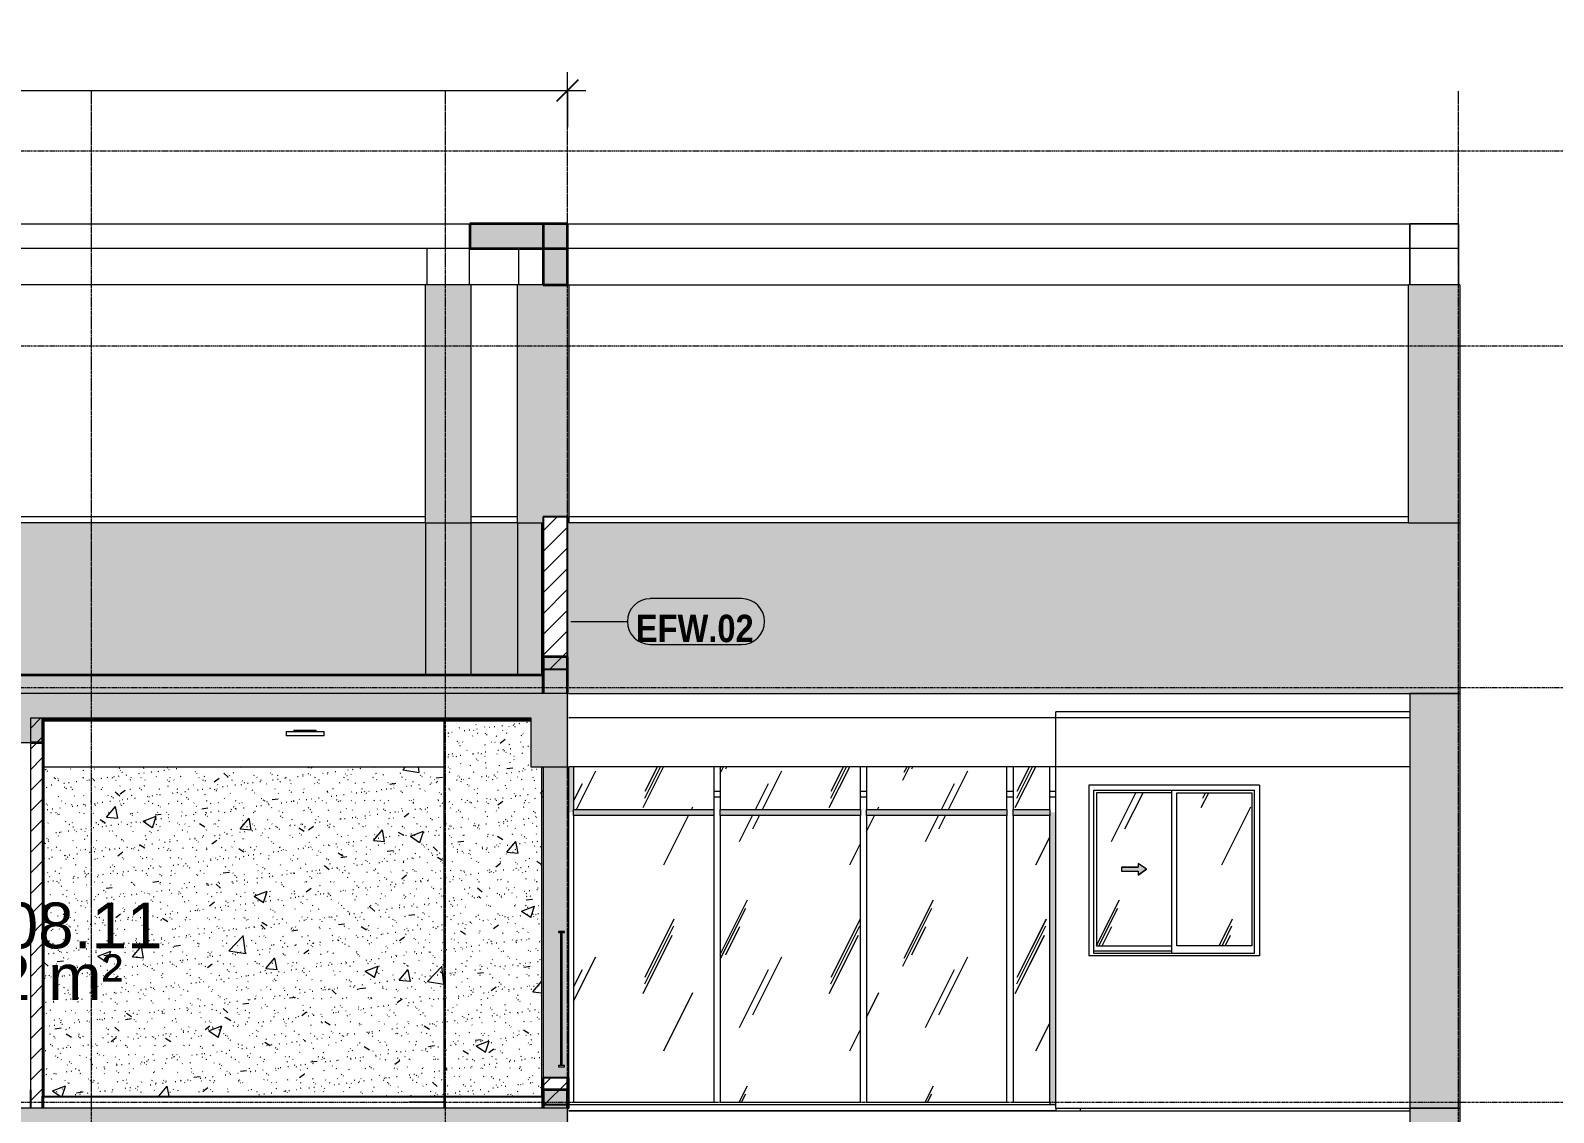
# Model space of a CAD drawing. Header units: millimetres. Extents: x 3451 to 201731, y -8641 to 35300.
# Drawn here: x 171691 to 184169, y 25915 to 34787 of the extents above; entities that cross this region are included whole.
import ezdxf

# ---------------------------------------------------------------- set-up
doc = ezdxf.new("R2010")
doc.units = ezdxf.units.MM
for name, pattern in [('1 NÉT CALL OUT', [6, 3, -3]), ('Centre', [31.75, 6.35, -4.7625, 15.875, -4.7625]), ('Dash 1_8_', [6.35, 3.175, -3.175]), ('Grid Line', [22.225, 12.7, -3.175, 3.175, -3.175])]:
    doc.linetypes.add(name, pattern=pattern)
for name, color, linetype, lineweight in [('0-2', 50, 'Continuous', 5), ('A-ANNO-DIMS', 211, 'Continuous', 9), ('A-ANNO-DIMS-150', 211, 'Continuous', 9), ('A-AREA', 32, 'Dash 1_8_', 9), ('A-AREA-IDEN', 2, 'Continuous', 9), ('A-CLNG', 13, 'Continuous', 9), ('A-CLNG-2', 250, 'Continuous', 25), ('A-CLNG-PATT-3', 7, 'Continuous', 9), ('A-DETL-GENF', 92, 'Continuous', 9), ('A-DETL-GENF-1', 7, 'Continuous', 9), ('A-DETL-GENF-2', 92, '1 NÉT CALL OUT', 9), ('A-DETL-THIN', 151, 'Continuous', 9), ('A-FLOR', 192, 'Continuous', 9), ('A-FLOR-1', 10, 'Continuous', 35), ('A-FLOR-2', 7, 'Continuous', 9), ('A-FLOR-3', 192, 'Continuous', 35), ('A-FLOR-HRAL', 11, 'Continuous', 9), ('A-FLOR-HRAL-1', 253, 'Continuous', 9), ('A-FLOR-HRAL-2', 53, 'Continuous', 18), ('A-FLOR-LEVL-2', 51, 'Centre', 9), ('A-FLOR-PATT-1', 7, 'Continuous', 9), ('A-FLOR-PATT-3', 8, 'Continuous', 9), ('A-GLAZ', 151, 'Continuous', 9), ('A-GLAZ-3', 7, '1 NÉT CALL OUT', 9), ('A-GLAZ-CURT', 52, 'Continuous', 9), ('A-GLAZ-CWMG', 51, 'Continuous', 9), ('A-WALL', 113, 'Continuous', 9), ('A-WALL-1', 113, 'Continuous', 25), ('A-WALL-2', 250, 'Continuous', 25), ('A-WALL-3', 7, 'Continuous', 9), ('A-WALL-IDEN', 211, 'Continuous', 9), ('A-WALL-PATT-1', 7, 'Continuous', 9), ('A-WALL-PATT-2', 9, 'Continuous', 9), ('A-WALL-PATT-3', 111, 'Continuous', 5), ('A-WALL-PATT-4', 111, 'Continuous', 9), ('E-LITE-EQPM', 33, 'Continuous', 9), ('E-LITE-EQPM-1', 7, 'Continuous', 9), ('I-WALL', 2, 'Continuous', 9), ('I-WALL-1', 7, 'Continuous', 9), ('I-WALL-2', 2, 'Continuous', 25), ('I-WALL-3', 250, 'Continuous', 25), ('S-BEAM-1', 12, 'Continuous', 5), ('S-BEAM-2', 10, 'Continuous', 35), ('S-BEAM-3', 7, 'Continuous', 9), ('S-COLS-1', 7, 'Continuous', 9), ('S-GRID-1', 1, 'Grid Line', 9)]:
    doc.layers.add(name, color=color, linetype=linetype, lineweight=lineweight)
doc.styles.add('Arial_1', font='arial.ttf', dxfattribs={"height": 375})
doc.styles.add('Arial_B', font='arialbd.ttf', dxfattribs={"width": 0.85, "height": 225})
doc.styles.add('UTM Avo', font='', dxfattribs={"width": 0.9, "height": 375})
doc.styles.get('UTM Avo').set_extended_font_data('UTM Avo')
doc.dimstyles.new('1_Dim_chi_tiet_2_5', dxfattribs={"dimscale": 304.8, "dimtxt": 374.737856, "dimasz": 0.590551, "dimexe": 0.492126, "dimexo": 0.0625, "dimgap": 0.049213, "dimtad": 1, "dimdec": 0, "dimrnd": 5, "dimzin": 0, "dimdsep": 46, "dimtxsty": 'UTM Avo', "dimblk1": 'OBLIQUE', "dimblk2": 'OBLIQUE', "dimsah": 1, "dimcen": 0.09, "dimdle": 0.492126, "dimazin": 0, "dimtfac": 1, "dimtdec": 4, "dimtix": 1, "dimtmove": 0, "dimatfit": 3, "dimfxl": 0.984252, "dimfxlon": 1, "dimtvp": 1, "dimtolj": 1, "dimtzin": 0, "dimarcsym": 2})
pattern_1 = [(50, (-51987.05, 14125), (1093.104, -95.634), [114.3, -1257.3]), (355, (-51987, 14125), (-211.457, 1146.34), [91.44, -1005.84]), (100.451, (-51896, 14117), (881.656, 1050.7), [97.14, -1068.54]), (46.184, (-51987, 14429.8), (1626.475, -252.257), [171.45, -1885.95]), (96.636, (-51851.5, 14408.8), (1424.416, 1484.565), [145.71, -1602.81]), (351.184, (-51987, 14429.8), (1424.43, 1484.55), [137.16, -1508.76]), (21, (-51834.65, 14353.6), (909.686, -613.59), [114.3, -1257.3]), (326, (-51834.7, 14353.6), (370.812, 1105.13), [91.44, -1005.84]), (71.451, (-51758.8, 14302.5), (1280.503, 491.528), [97.14, -1068.54]), (37.5, (-51987.05, 14125), (18.5313, 507.3303), [50.292, -943.356, 50.292, -970.788, -1009.65]), (37.5, (-51987.05, 14125), (18.5313, 507.3303), [-2014.728, 50.292, -959.358]), (7.5, (-51987.05, 14125), (400.918, 601.084), [50.292, -531.876, 50.292, -920.496, -384.81]), (7.5, (-51987.05, 14125), (400.918, 601.084), [-1552.956, 50.292, -334.518]), (327.5, (-52326.9, 14125), (813.545, -34.3737), [50.292, -330.708, 50.292, -1138.428, -1577.34]), (327.5, (-52326.9, 14125), (813.545, -34.3737), [-1569.72, 50.292, -1527.048]), (317.5, (-52479.3, 14125), (888.775, 152.56), [50.292, -445.008, 50.292, -739.14, -1120.14]), (317.5, (-52479.3, 14125), (888.775, 152.56), [-1284.732, 50.292, -1069.848])]
pattern_2 = [(37.5, (-51987.05, 14125), (-4.79953, 146.8239), [5.029, -110.795, 5.029, -124.511, -123.825]), (37.5, (-51987.05, 14125), (-4.79953, 146.8239), [-245.364, 5.029, -118.796]), (7.5, (-51987.05, 14125), (134.8574, 215.0472), [5.029, -57.455, 5.029, -99.365, -40.005]), (7.5, (-51987.05, 14125), (134.8574, 215.0472), [-166.878, 5.029, -34.976]), (327.5, (-52080.78, 14125), (237.29776, 0.4316), [5.029, -33.071, 5.029, -132.131, -179.07]), (327.5, (-52080.78, 14125), (237.29776, 0.4316), [-175.26, 5.029, -174.041]), (317.5, (-52080.78, 14125), (229.067, 66.8792), [5.029, -14.021, 5.029, -84.887, -102.87]), (317.5, (-52080.78, 14125), (229.067, 66.8792), [-108.966, 5.029, -97.841])]
pattern_3 = [(45, (-51987.05, 14125), (-79.5495, 79.5495), [])]
pattern_4 = [(45, (-51987.05, 14125), (-84.8528, 84.8528), [])]
pattern_5 = [(63.435, (-50196.8, 14229.33), (-0.001, 1524.001), [532.46, -2875.304]), (63.435, (-51720.8, 14229.33), (-0.001, 1524.001), [532.463, -2875.304]), (63.435, (-49467.24, 14523.8), (-0.001, 1524.001), [532.46, -2875.304]), (63.435, (-50991.24, 14523.8), (-0.001, 1524.001), [532.46, -2875.304]), (63.435, (-49577.66, 14419.83), (-0.001, 1524.001), [532.46, -2875.304]), (63.435, (-51101.66, 14419.83), (-0.001, 1524.001), [532.46, -2875.304]), (63.435, (-49690.2, 15015.1), (-0.001, 1524.001), [258.8, -3148.965]), (63.435, (-51214.2, 15015.1), (-0.001, 1524.001), [258.8, -3148.965]), (63.435, (-49763.8, 14922.95), (-0.001, 1524.001), [532.46, -2875.304]), (63.435, (-51287.8, 14922.95), (-0.001, 1524.001), [532.46, -2875.304]), (63.435, (-49750.84, 14989.1), (-0.001, 1524.001), [532.46, -2875.304]), (63.435, (-51274.84, 14989.1), (-0.001, 1524.001), [532.46, -2875.304]), (63.435, (-50365.7, 14698.94), (-0.001, 1524.001), [532.46, -2875.304]), (63.435, (-51889.7, 14698.94), (-0.001, 1524.001), [532.463, -2875.304]), (63.435, (-50352.7, 14776.9), (-0.001, 1524.001), [532.46, -2875.304]), (63.435, (-51876.7, 14776.9), (-0.001, 1524.001), [532.463, -2875.304]), (63.435, (-50349.2, 14833.1), (-0.001, 1524.001), [532.46, -2875.304]), (63.435, (-51873.2, 14833.1), (-0.001, 1524.001), [532.463, -2875.304])]

# ---------------------------------------------------------------- blocks, each defined once
blk = doc.blocks.new('NCV_TKTC_KET CAU_rvt-2-TKCS_MẶT CẮT D')
at = {"layer": 'A-FLOR-PATT-1'}
blk.add_hatch(color=256, dxfattribs=at).paths.add_polyline_path([(-24537, 33000), (-24537, 33200), (-25337, 33200), (-25337, 33000)])
at = {"layer": 'S-BEAM-1'}
for points in [[(-24537, 32700), (-24537, 33200), (-24737, 33200), (-24737, 32700)], [(-24737, 29350), (-24537, 29350), (-24537, 29650), (-24737, 29650)], [(-28835, 28950), (-28835, 29150), (-28935, 29150), (-28935, 28950)], [(-24537, 25950), (-24537, 26100), (-24737, 26100), (-24737, 25950)]]:
    blk.add_hatch(color=256, dxfattribs=at).paths.add_polyline_path(points)
at = {"layer": 'A-FLOR-1'}
for p, q in [((-24537, 33200), (-25337, 33200)), ((-25337, 33200), (-25337, 33000)), ((-24537, 33000), (-24537, 33200)), ((-25337, 33000), (-24537, 33000))]:
    blk.add_line(p, q, dxfattribs=at)
at = {"layer": 'A-FLOR-2'}
for p, q in [((-33077, 33200), (-25337, 33200)), ((-24537, 33200), (-17237, 33200)), ((-17237, 33200), (-17237, 33000)), ((-25337, 33000), (-33077, 33000)), ((-17237, 33000), (-24537, 33000)), ((-17637, 29150), (-24527, 29150)), ((-24527, 25930), (-17637, 25930)), ((-20337, 25950), (-20337, 25930))]:
    blk.add_line(p, q, dxfattribs=at)
at = {"layer": 'S-BEAM-2'}
for p, q in [((-24537, 33200), (-24737, 33200)), ((-24737, 33200), (-24737, 32700)), ((-24537, 32700), (-24537, 33200)), ((-24737, 32700), (-24537, 32700)), ((-24537, 29650), (-24737, 29650)), ((-24737, 29650), (-24737, 29350)), ((-24537, 29350), (-24537, 29650)), ((-28835, 28950), (-28835, 29150)), ((-28935, 28950), (-28835, 28950)), ((-24537, 26100), (-24737, 26100)), ((-24737, 26100), (-24737, 25950)), ((-24537, 25950), (-24537, 26100))]:
    blk.add_line(p, q, dxfattribs=at)
at = {"layer": 'S-BEAM-3'}
for p, q in [((-24537, 33200), (-17637, 33200)), ((-24537, 33200), (-24537, 32700)), ((-17637, 32700), (-17637, 33200)), ((-25700, 32700), (-33477, 32700)), ((-24947, 32700), (-25330, 32700)), ((-24527, 32700), (-17647, 32700)), ((-28827, 28750), (-25547, 28750)), ((-17637, 28750), (-24527, 28750)), ((-24527, 25930), (-17637, 25930))]:
    blk.add_line(p, q, dxfattribs=at)
at = {"layer": 'S-COLS-1'}
for p, q in [((-24537, 33200), (-24537, 32700)), ((-17637, 33200), (-17637, 32700)), ((-17237, 33200), (-17637, 33200)), ((-17237, 33200), (-17237, 32700)), ((-25690, 33000), (-25690, 32700)), ((-25340, 32700), (-25340, 33000)), ((-24937, 32700), (-24937, 33000))]:
    blk.add_line(p, q, dxfattribs=at)
blk = doc.blocks.new('Railing - Railing-950491-TKCS_MẶT CẮT D')
at = {"layer": 'A-FLOR-HRAL-1'}
for p, q in [((-28827, 22645), (-25547, 22645)), ((-25547, 22550), (-25547, 22645)), ((-25547, 22645), (-24747, 22645))]:
    blk.add_line(p, q, dxfattribs=at)
at = {"layer": 'A-FLOR-HRAL-2'}
for p, q in [((-28827, 22645), (-28837, 22645)), ((-28837, 22645), (-28837, 22550)), ((-28827, 22550), (-28827, 22645)), ((-24737, 22645), (-24747, 22645)), ((-24747, 22645), (-24747, 22550)), ((-24737, 22550), (-24737, 22645))]:
    blk.add_line(p, q, dxfattribs=at)
blk = doc.blocks.new('Railing - 10mm-901206-TKCS_MẶT CẮT D')
at = {"layer": 'A-FLOR-HRAL-1'}
for p, q in [((-24592, 5900), (-24592, 6990)), ((-24582, 5900), (-24582, 6990))]:
    blk.add_line(p, q, dxfattribs=at)
blk = doc.blocks.new('Railing - Railing-1000799-TKCS_MẶT CẮT D')
at = {"layer": 'A-FLOR-HRAL-2'}
for p, q in [((-24562, 24000), (-24612, 24000)), ((-24612, 24000), (-24612, 23990)), ((-24612, 23990), (-24562, 23990)), ((-24562, 23990), (-24562, 24000)), ((-24562, 22900), (-24612, 22900)), ((-24612, 22900), (-24612, 22890)), ((-24612, 22890), (-24562, 22890)), ((-24562, 22890), (-24562, 22900))]:
    blk.add_line(p, q, dxfattribs=at)
blk.add_blockref('Railing - 10mm-901206-TKCS_MẶT CẮT D', (0, 17000))
blk = doc.blocks.new('LIC_12-ĐÈN LED VUÔNG GẮN NỔI 24W - LIC_12-ĐÈN LED VUÔNG GẮN NỔI 24W - ÁNH SÁNG VÀNG 4500K-516180-TKCS_MẶT CẮT D')
at = {"layer": 'E-LITE-EQPM-1'}
for p, q in [((-26842, 8639), (-26531, 8639)), ((-26842, 8639), (-26842, 8604)), ((-26778, 8650), (-26596, 8650)), ((-26778, 8650), (-26778, 8639)), ((-26596, 8639), (-26596, 8650)), ((-26531, 8604), (-26531, 8639)), ((-26531, 8604), (-26842, 8604))]:
    blk.add_line(p, q, dxfattribs=at)
blk = doc.blocks.new('NCV_TKTC_TANG 6 - 8_rvt-5-TKCS_MẶT CẮT D')
at = {"layer": 'A-CLNG-PATT-3'}
h = blk.add_hatch(dxfattribs=at)
h.set_pattern_fill('FP_41', color=256, style=0, pattern_type=2)
h.set_pattern_definition([(0, (-51987.05, 14125), (1219.2, 304.8), [50.292, -864.108, 50.292, -864.108, -4876.8]), (0, (-51987.05, 14125), (1219.2, 304.8), [-1828.8, 50.292, -1778.508, 50.292, -864.108, -2133.6]), (0, (-51987.05, 14125), (1219.2, 304.8), [-4572, 50.292, -559.308, 50.292, -1473.708]), (120, (-51529.85, 14277.4), (-873.5645, 903.4582), [50.292, -864.108, 50.292, -5740.908]), (120, (-51529.85, 14277.4), (-873.5645, 903.4582), [-964.692, -864.108, 50.292, -1778.508, -3048]), (120, (-51529.85, 14277.4), (-873.5645, 903.4582), [-3657.6, 50.292, -864.108, 50.292, -2083.308]), (120, (-51529.85, 14277.4), (-873.5645, 903.4582), [-4622.292, -559.308, 50.292, -1473.708]), (240, (-51377.45, 14887), (-345.6355, -1208.2582), [50.292, -864.108, 50.292, -5740.908]), (240, (-51377.45, 14887), (-345.6355, -1208.2582), [-964.692, -864.108, 50.292, -1778.508, -3048]), (240, (-51377.45, 14887), (-345.6355, -1208.2582), [-3657.6, 50.292, -864.108, 50.292, -2083.308]), (240, (-51377.45, 14887), (-345.6355, -1208.2582), [-4622.292, -559.308, 50.292, -1473.708])])
h.paths.add_polyline_path([(-25817, 29130), (-24837, 29130), (-24837, 29135), (-28837, 29135), (-28837, 29130), (-27123, 29130)])
at = {"layer": 'A-WALL-PATT-1'}
h = blk.add_hatch(dxfattribs=at)
h.set_pattern_fill('FP_40', color=256, style=0, pattern_type=2)
h.set_pattern_definition(pattern_3)
h.paths.add_polyline_path([(-28827, 26050), (-28827, 29150), (-28837, 29150), (-28837, 26050)])
h = blk.add_hatch(dxfattribs=at)
h.set_pattern_fill('FP_40', color=256, style=0, pattern_type=2)
h.set_pattern_definition(pattern_3)
h.paths.add_polyline_path([(-24737, 26050), (-24737, 26150), (-24747, 26150), (-24747, 26050)])
at = {"layer": 'A-WALL-PATT-2'}
h = blk.add_hatch(dxfattribs=at)
h.set_pattern_fill('FP_32', color=256, style=0, pattern_type=2)
h.set_pattern_definition(pattern_4)
h.paths.add_polyline_path([(-28937, 25950), (-28837, 25950), (-28838, 29150), (-28935, 29150), (-28935, 28950), (-28937, 28950), (-28937, 26100)])
h = blk.add_hatch(dxfattribs=at)
h.set_pattern_fill('FP_35', color=256, style=0, pattern_type=2)
h.set_pattern_definition(pattern_1)
h.paths.add_polyline_path([(-25547, 26050), (-25537, 26050), (-25537, 29130), (-25547, 29130), (-25547, 26495)])
h.paths.add_polyline_path([(-25547, 29135), (-25537, 29135), (-25537, 29150), (-25547, 29150)])
h = blk.add_hatch(dxfattribs=at)
h.set_pattern_fill('FP_36', color=256, style=0, pattern_type=2)
h.set_pattern_definition(pattern_2)
h.paths.add_polyline_path([(-25547, 26050), (-25537, 26050), (-25537, 29130), (-25547, 29130), (-25547, 26495)])
h.paths.add_polyline_path([(-25547, 29135), (-25537, 29135), (-25537, 29150), (-25547, 29150)])
h = blk.add_hatch(dxfattribs=at)
h.set_pattern_fill('FP_35', color=256, style=0, pattern_type=2)
h.set_pattern_definition(pattern_1)
h.paths.add_polyline_path([(-25164, 26050), (-24747, 26050), (-24747, 28750), (-24837, 28750), (-24837, 29130), (-25537, 29130), (-25537, 26050)])
h.paths.add_polyline_path([(-25537, 29135), (-24837, 29135), (-24837, 29150), (-25537, 29150)])
h = blk.add_hatch(dxfattribs=at)
h.set_pattern_fill('FP_36', color=256, style=0, pattern_type=2)
h.set_pattern_definition(pattern_2)
h.paths.add_polyline_path([(-25164, 26050), (-24747, 26050), (-24747, 28750), (-24837, 28750), (-24837, 29130), (-25537, 29130), (-25537, 26050)])
h.paths.add_polyline_path([(-25537, 29135), (-24837, 29135), (-24837, 29150), (-25537, 29150)])
h = blk.add_hatch(dxfattribs=at)
h.set_pattern_fill('FP_35', color=256, style=0, pattern_type=2)
h.set_pattern_definition(pattern_1)
h.paths.add_polyline_path([(-28827, 26050), (-25547, 26050), (-25547, 28750), (-28827, 28750), (-28827, 26495)])
h = blk.add_hatch(dxfattribs=at)
h.set_pattern_fill('FP_36', color=256, style=0, pattern_type=2)
h.set_pattern_definition(pattern_2)
h.paths.add_polyline_path([(-28827, 26050), (-25547, 26050), (-25547, 28750), (-28827, 28750), (-28827, 26495)])
h = blk.add_hatch(dxfattribs=at)
h.set_pattern_fill('FP_32', color=256, style=0, pattern_type=2)
h.set_pattern_definition(pattern_4)
h.paths.add_polyline_path([(-24737, 25980), (-24537, 25980), (-24537, 26200), (-24737, 26200)])
at = {"layer": 'A-CLNG-2'}
for p, q in [((-24837, 29135), (-28837, 29135)), ((-28837, 29135), (-28837, 29130)), ((-28837, 29130), (-24837, 29130))]:
    blk.add_line(p, q, dxfattribs=at)
at = {"layer": 'A-WALL-2'}
for p, q in [((-28937, 26100), (-28937, 25950)), ((-24537, 26200), (-24737, 26200)), ((-24737, 26200), (-24737, 25980)), ((-24537, 25980), (-24537, 26200)), ((-28837, 25950), (-28837, 26050)), ((-24737, 25980), (-24537, 25980))]:
    blk.add_line(p, q, dxfattribs=at)
at = {"layer": 'A-WALL-3'}
for p, q in [((-28837, 29150), (-28837, 26050)), ((-28837, 26050), (-28837, 29150)), ((-28937, 28950), (-28937, 26100))]:
    blk.add_line(p, q, dxfattribs=at)
at = {"layer": 'I-WALL-1'}
for p, q in [((-25547, 29135), (-25547, 29150)), ((-25547, 26050), (-25547, 29130)), ((-24747, 26150), (-24747, 28750)), ((-28827, 26050), (-25547, 26050)), ((-25537, 26050), (-25547, 26050)), ((-25537, 26050), (-24747, 26050))]:
    blk.add_line(p, q, dxfattribs=at)
at = {"layer": 'I-WALL-3'}
for p, q in [((-28827, 26050), (-28827, 29150)), ((-24747, 26150), (-24747, 26050)), ((-24737, 26150), (-24747, 26150)), ((-24737, 26050), (-24737, 26150)), ((-28837, 26050), (-28827, 26050)), ((-24747, 26050), (-24737, 26050))]:
    blk.add_line(p, q, dxfattribs=at)
at = {"layer": 'A-FLOR-HRAL'}
for name in ['Railing - Railing-1000799-TKCS_MẶT CẮT D', 'Railing - Railing-950491-TKCS_MẶT CẮT D']:
    blk.add_blockref(name, (0, 3400), dxfattribs=at)
at = {"layer": 'E-LITE-EQPM'}
blk.add_blockref('LIC_12-ĐÈN LED VUÔNG GẮN NỔI 24W - LIC_12-ĐÈN LED VUÔNG GẮN NỔI 24W - ÁNH SÁNG VÀNG 4500K-516180-TKCS_MẶT CẮT D', (0, 20400), dxfattribs=at)
blk = doc.blocks.new('System Panel - Glazed-V515-TKCS_MẶT CẮT D')
at = {"layer": 'A-GLAZ-CURT'}
h = blk.add_hatch(dxfattribs=at)
h.set_pattern_fill('FP_34', color=256, style=0, pattern_type=2)
h.set_pattern_definition(pattern_5)
h.paths.add_polyline_path([(-23337, 26000), (-23337, 28350), (-24487, 28350), (-24487, 26000)])
for p, q in [((-23337, 28350), (-24487, 28350)), ((-24487, 28350), (-24487, 26000)), ((-23337, 26000), (-23337, 28350)), ((-24487, 26000), (-23337, 26000))]:
    blk.add_line(p, q, dxfattribs=at)
blk = doc.blocks.new('System Panel - Glazed-V516-TKCS_MẶT CẮT D')
at = {"layer": 'A-GLAZ-CURT'}
h = blk.add_hatch(dxfattribs=at)
h.set_pattern_fill('FP_34', color=256, style=0, pattern_type=2)
h.set_pattern_definition(pattern_5)
h.paths.add_polyline_path([(-22137, 26000), (-22137, 28350), (-23287, 28350), (-23287, 26000)])
for p, q in [((-22137, 28350), (-23287, 28350)), ((-23287, 28350), (-23287, 26000)), ((-22137, 26000), (-22137, 28350)), ((-23287, 26000), (-22137, 26000))]:
    blk.add_line(p, q, dxfattribs=at)
blk = doc.blocks.new('System Panel - Glazed-V517-TKCS_MẶT CẮT D')
at = {"layer": 'A-GLAZ-CURT'}
h = blk.add_hatch(dxfattribs=at)
h.set_pattern_fill('FP_34', color=256, style=0, pattern_type=2)
h.set_pattern_definition(pattern_5)
h.paths.add_polyline_path([(-21898, 26000), (-20937, 26000), (-20937, 28350), (-22087, 28350), (-22087, 26000)])
for p, q in [((-20937, 28350), (-22087, 28350)), ((-22087, 28350), (-22087, 26000)), ((-20937, 26000), (-20937, 28350)), ((-22087, 26000), (-20937, 26000))]:
    blk.add_line(p, q, dxfattribs=at)
blk = doc.blocks.new('System Panel - Glazed-V518-TKCS_MẶT CẮT D')
at = {"layer": 'A-GLAZ-CURT'}
h = blk.add_hatch(dxfattribs=at)
h.set_pattern_fill('FP_34', color=256, style=0, pattern_type=2)
h.set_pattern_definition(pattern_5)
h.paths.add_polyline_path([(-20587, 26000), (-20587, 28350), (-20887, 28350), (-20887, 26000), (-20592, 26000)])
for p, q in [((-20587, 28350), (-20887, 28350)), ((-20887, 28350), (-20887, 26000)), ((-20587, 26000), (-20587, 28350)), ((-20887, 26000), (-20587, 26000))]:
    blk.add_line(p, q, dxfattribs=at)
blk = doc.blocks.new('System Panel - Glazed-V519-TKCS_MẶT CẮT D')
at = {"layer": 'A-GLAZ-CURT'}
h = blk.add_hatch(dxfattribs=at)
h.set_pattern_fill('FP_34', color=256, style=0, pattern_type=2)
h.set_pattern_definition(pattern_5)
h.paths.add_polyline_path([(-23337, 28400), (-23337, 28750), (-24487, 28750), (-24487, 28400)])
for p, q in [((-24487, 28750), (-24487, 28400)), ((-23337, 28400), (-23337, 28750)), ((-24487, 28400), (-23337, 28400))]:
    blk.add_line(p, q, dxfattribs=at)
blk = doc.blocks.new('System Panel - Glazed-V520-TKCS_MẶT CẮT D')
at = {"layer": 'A-GLAZ-CURT'}
h = blk.add_hatch(dxfattribs=at)
h.set_pattern_fill('FP_34', color=256, style=0, pattern_type=2)
h.set_pattern_definition(pattern_5)
h.paths.add_polyline_path([(-22137, 28400), (-22137, 28750), (-23287, 28750), (-23287, 28400)])
for p, q in [((-23287, 28750), (-23287, 28400)), ((-22137, 28400), (-22137, 28750)), ((-23287, 28400), (-22137, 28400))]:
    blk.add_line(p, q, dxfattribs=at)
blk = doc.blocks.new('System Panel - Glazed-V521-TKCS_MẶT CẮT D')
at = {"layer": 'A-GLAZ-CURT'}
h = blk.add_hatch(dxfattribs=at)
h.set_pattern_fill('FP_34', color=256, style=0, pattern_type=2)
h.set_pattern_definition(pattern_5)
h.paths.add_polyline_path([(-21898, 28400), (-20937, 28400), (-20937, 28750), (-22087, 28750), (-22087, 28400)])
for p, q in [((-22087, 28750), (-22087, 28400)), ((-20937, 28400), (-20937, 28750)), ((-22087, 28400), (-20937, 28400))]:
    blk.add_line(p, q, dxfattribs=at)
blk = doc.blocks.new('System Panel - Glazed-V522-TKCS_MẶT CẮT D')
at = {"layer": 'A-GLAZ-CURT'}
h = blk.add_hatch(dxfattribs=at)
h.set_pattern_fill('FP_34', color=256, style=0, pattern_type=2)
h.set_pattern_definition(pattern_5)
h.paths.add_polyline_path([(-20592, 28400), (-20587, 28400), (-20587, 28750), (-20887, 28750), (-20887, 28400)])
for p, q in [((-20887, 28750), (-20887, 28400)), ((-20587, 28400), (-20587, 28750)), ((-20887, 28400), (-20587, 28400))]:
    blk.add_line(p, q, dxfattribs=at)
blk = doc.blocks.new('Rectangular Mullion - 50 x 100mm-V514-TKCS_MẶT CẮT D')
at = {"layer": 'A-GLAZ-CWMG'}
blk.add_hatch(color=256, dxfattribs=at).paths.add_polyline_path([(-20537, 22580), (-20537, 24975), (-20587, 24975), (-20587, 22580)])
for p, q in [((-20587, 24975), (-20587, 24950)), ((-20537, 22580), (-20537, 24975)), ((-20587, 22600), (-20587, 22580))]:
    blk.add_line(p, q, dxfattribs=at)
blk = doc.blocks.new('Rectangular Mullion - 50 x 100mm-V505-TKCS_MẶT CẮT D')
at = {"layer": 'A-GLAZ-CWMG'}
blk.add_hatch(color=256, dxfattribs=at).paths.add_polyline_path([(-24527, 21575), (-24487, 21575), (-24487, 21950), (-24527, 21949)])
blk.add_line((-24487, 21575), (-24487, 21600), dxfattribs=at)
blk = doc.blocks.new('Rectangular Mullion - 50 x 100mm-1286803-TKCS_MẶT CẮT D')
at = {"layer": 'A-GLAZ-CWMG'}
blk.add_hatch(color=256, dxfattribs=at).paths.add_polyline_path([(-20592, 4550), (-19777, 4550), (-19777, 4600), (-20927, 4600), (-20927, 4550)])
for p, q in [((-20927, 4550), (-20927, 4600)), ((-19777, 4600), (-19777, 4550))]:
    blk.add_line(p, q, dxfattribs=at)
blk = doc.blocks.new('Rectangular Mullion - 50 x 100mm-4731943-TKCS_MẶT CẮT D')
at = {"layer": 'A-GLAZ-CWMG'}
blk.add_hatch(color=256, dxfattribs=at).paths.add_polyline_path([(-20887, 24950), (-20587, 24950), (-20587, 25000), (-20887, 25000)])
for p, q in [((-20887, 24950), (-20887, 25000)), ((-20587, 25000), (-20587, 24950))]:
    blk.add_line(p, q, dxfattribs=at)
blk = doc.blocks.new('1_FAMILY RVT - W01-WxH 1400x1400xmm-V531-TKCS_MẶT CẮT D')
at = {"layer": 'A-DETL-GENF-2'}
blk.add_hatch(color=256, dxfattribs=at).paths.add_polyline_path([(-19862, 27862), (-19795, 27910), (-19862, 27957), (-19862, 27926), (-19998, 27926), (-19998, 27893), (-19862, 27893)])
at = {"layer": 'A-GLAZ'}
h = blk.add_hatch(dxfattribs=at)
h.set_pattern_fill('FP_34', color=256, style=0, pattern_type=2)
h.set_pattern_definition(pattern_5)
h.paths.add_polyline_path([(-19589, 27283), (-19589, 28537), (-20203, 28537), (-20203, 27283)])
h.paths.add_polyline_path([(-19862, 27862), (-19862, 27893), (-19998, 27893), (-19998, 27926), (-19862, 27926), (-19862, 27957), (-19795, 27910), (-19819, 27893)])
h = blk.add_hatch(dxfattribs=at)
h.set_pattern_fill('FP_34', color=256, style=0, pattern_type=2)
h.set_pattern_definition(pattern_5)
h.paths.add_polyline_path([(-19286, 27283), (-18930, 27283), (-18930, 28537), (-19545, 28537), (-19545, 27283)])
at = {"layer": 'A-DETL-GENF'}
for p, q in [((-19862, 27957), (-19862, 27926)), ((-19795, 27910), (-19862, 27957)), ((-19795, 27910), (-19862, 27957)), ((-19862, 27957), (-19862, 27926)), ((-19998, 27926), (-19998, 27893)), ((-19998, 27926), (-19862, 27926)), ((-19862, 27926), (-19998, 27926)), ((-19998, 27926), (-19998, 27893)), ((-19998, 27893), (-19862, 27893)), ((-19998, 27893), (-19862, 27893)), ((-19795, 27910), (-19862, 27862)), ((-19862, 27862), (-19795, 27910)), ((-19862, 27893), (-19862, 27862)), ((-19862, 27893), (-19862, 27862))]:
    blk.add_line(p, q, dxfattribs=at)
at = {"layer": 'A-GLAZ'}
for p, q in [((-18867, 28600), (-20267, 28600)), ((-20267, 28600), (-20267, 27200)), ((-18867, 28600), (-18867, 27200)), ((-20226, 28559), (-18908, 28559)), ((-20226, 27219), (-20226, 28559)), ((-20203, 28537), (-20203, 27283)), ((-19589, 28537), (-20203, 28537)), ((-19589, 28559), (-19589, 27219)), ((-19545, 27283), (-19545, 28537)), ((-19545, 28537), (-18930, 28537)), ((-18930, 28537), (-18930, 27283)), ((-18908, 27219), (-18908, 28559)), ((-19589, 27238), (-20226, 27238)), ((-19589, 27238), (-20226, 27238)), ((-18908, 27219), (-20226, 27219)), ((-20203, 27283), (-19589, 27283)), ((-18930, 27283), (-19545, 27283)), ((-18867, 27200), (-20267, 27200))]:
    blk.add_line(p, q, dxfattribs=at)
blk = doc.blocks.new('CTL_WALL TAG NO MARK - 10-2062273-TKCS_MẶT CẮT D')
at = {"layer": 'A-WALL-IDEN'}
for p, q in [((-22190, 10738), (-22938, 10738)), ((-22938, 10363), (-22190, 10363))]:
    blk.add_line(p, q, dxfattribs=at)
for centre, radius, start, end in [((-22938, 10550), 187, 90, 270), ((-22190, 10550), 188, 270, 90)]:
    blk.add_arc(centre, radius, start, end, dxfattribs=at)
blk = doc.blocks.new('DIMBLOCK109-TKCS_MẶT CẮT D')
at = {"layer": 'A-ANNO-DIMS-150'}
for p, q in [((155891, 33994), (155891, 34444)), ((176091, 33994), (176091, 34444)), ((155741, 34294), (176241, 34294)), ((155891, 34294), (155891, 33994)), ((176091, 34294), (176091, 33994))]:
    blk.add_line(p, q, dxfattribs=at)
at = {"layer": 'A-ANNO-DIMS-150', "lineweight": 25}
for p, q in [((155891, 34294), (155981, 34384)), ((176091, 34294), (176181, 34384)), ((155891, 34294), (155801, 34204)), ((176091, 34294), (176001, 34204))]:
    blk.add_line(p, q, dxfattribs=at)
at = {"layer": 'A-ANNO-DIMS-150', "color": 0, "insert": (165349, 34781), "char_height": 375, "width": 1540.59, "attachment_point": 1, "line_spacing_factor": 1.110334, "style": 'UTM Avo'}
blk.add_mtext('20200', dxfattribs=at)
blk = doc.blocks.new('_Oblique')
at = {"color": 0, "linetype": 'ByBlock', "lineweight": -2}
blk.add_line((-0.5, -0.5), (0.5, 0.5), dxfattribs=at)

msp = doc.modelspace()

# ---------------------------------------------------------------- hatches: boundary and pattern name
at = {"layer": 'A-DETL-GENF-1'}
h = msp.add_hatch(color=256, dxfattribs=at)
h.paths.add_polyline_path([(160390.5, 28750), (160692.2, 28750), (160692.2, 29150), (167092.5, 29150), (167092.5, 28900), (167692.5, 28900), (167692.5, 29150), (171492.9, 29150), (171492.9, 28950), (171692.9, 28950), (171692.9, 29150), (175790.9, 29150), (175790.9, 28750), (176090.9, 28750), (176090.9, 29350), (155092.5, 29350), (155092.5, 29550), (151265.9, 29550), (151265.9, 29150), (151465.9, 29150), (151465.9, 29350), (154892.5, 29350), (154892.5, 28950), (155092.5, 28950), (155092.5, 29150), (156090.8, 29150), (156090.8, 28750), (156392.5, 28750), (156392.5, 29150), (160390.5, 29150), (160390.5, 28962.9)])
h.paths.add_polyline_path([(122565.4, 28750), (122694.6, 28750), (122694.6, 29550), (122392.5, 29550), (122392.5, 28750)])
h.paths.add_polyline_path([(138744.6, 28750), (139044.6, 28750), (139044.6, 29150), (143794.6, 29150), (143794.6, 28950), (143994.6, 28950), (143994.6, 29150), (146969.9, 29150), (146969.9, 28750), (147269.9, 28750), (147269.9, 29150), (148965.9, 29150), (148965.9, 28950), (149165.9, 28951.3), (149165.9, 29550), (148967.5, 29550), (148967.5, 29350), (129192.5, 29350), (129192.5, 29550), (126628.8, 29550), (126628.8, 28950), (126828.8, 28950), (126828.8, 29350), (128244.5, 29350), (128244.5, 28950), (128444.5, 28950), (128444.5, 29350), (128994.6, 29350), (128994.6, 28950), (129194.6, 28950), (129194.6, 29150), (130594.7, 29150), (130594.7, 28750), (130894.7, 28750), (130894.7, 29150), (135595.5, 29150), (135595.5, 28950), (135794.6, 28950), (135794.6, 29150), (138744.6, 29150), (138744.6, 28962.9)])
h.paths.add_polyline_path([(151265.9, 30250), (151465.9, 30250), (151465.9, 30750), (148965.9, 30750), (148965.9, 30250), (149165.9, 30250), (149165.9, 30600), (151265.9, 30600)])
h = msp.add_hatch(color=256, dxfattribs=at)
h.paths.add_polyline_path([(160443.5, 25350), (160692.2, 25350), (160692.2, 25750), (167092.5, 25750), (167092.5, 25500), (167692.5, 25500), (167692.5, 25750), (171492.9, 25750), (171492.9, 25550), (171692.9, 25550), (171692.9, 25750), (175790.9, 25750), (175790.9, 25350), (176090.9, 25350), (176090.9, 25950), (151265.9, 25948.3), (151265.9, 25550), (151465.9, 25550), (151465.9, 25750), (154892.5, 25750), (154892.5, 25550), (155092.5, 25550), (155092.5, 25750), (156090.8, 25750), (156090.8, 25350), (156392.5, 25350), (156392.5, 25750), (160390.5, 25750), (160390.5, 25350)])
h.paths.add_polyline_path([(130894.7, 25350), (130894.7, 25750), (135595.5, 25750), (135595.5, 25550), (135794.6, 25550), (135794.6, 25750), (138744.6, 25750), (138744.6, 25350), (139044.6, 25350), (139044.6, 25750), (143794.6, 25750), (143794.6, 25550), (143994.6, 25550), (143994.6, 25750), (146969.9, 25750), (146969.9, 25350), (147269.9, 25350), (147269.9, 25750), (148965.9, 25750), (148965.9, 25550), (149165.9, 25551.3), (149165.9, 25950), (128994.6, 25950), (128994.6, 25550), (129194.6, 25550), (129194.6, 25750), (130594.7, 25750), (130594.7, 25350)])
h.paths.add_polyline_path([(122694.6, 25350), (122694.6, 25950), (122392.5, 25950), (122392.5, 25350)])
h.paths.add_polyline_path([(126628.8, 25550), (126828.8, 25550), (126828.8, 25750), (128244.5, 25750), (128244.5, 25550), (128444.5, 25550), (128443, 25950), (126628.8, 25950)])
at = {"layer": 'A-FLOR-PATT-3'}
h = msp.add_hatch(dxfattribs=at)
h.set_pattern_fill('FP_33', color=256, style=0, pattern_type=2)
h.set_pattern_definition([(0, (148640.78, 14125), (609.6, 152.4), [50.292, -406.908, 50.292, -406.908, -2438.4]), (0, (148640.78, 14125), (609.6, 152.4), [-914.4, 50.292, -864.108, 50.292, -406.908, -1066.8]), (0, (148640.78, 14125), (609.6, 152.4), [-2286, 50.292, -254.508, 50.292, -711.708]), (120, (148869.38, 14201.2), (-436.7823, 451.7291), [50.292, -406.908, 50.292, -2845.308]), (120, (148869.38, 14201.2), (-436.7823, 451.7291), [-507.492, -406.908, 50.292, -864.108, -1524]), (120, (148869.38, 14201.2), (-436.7823, 451.7291), [-1828.8, 50.292, -406.908, 50.292, -1016.508]), (120, (148869.38, 14201.2), (-436.7823, 451.7291), [-2336.292, -254.508, 50.292, -711.708]), (240, (148945.58, 14506), (-172.8177, -604.1291), [50.292, -406.908, 50.292, -406.908, -2438.4]), (240, (148945.58, 14506), (-172.8177, -604.1291), [-914.4, 50.292, -864.108, 50.292, -406.908, -1066.8]), (240, (148945.58, 14506), (-172.8177, -604.1291), [-2286, 50.292, -254.508, 50.292, -711.708])])
h.paths.add_polyline_path([(129192.5, 29350), (148965.9, 29350), (148965.9, 29500), (129192.5, 29500), (129192.5, 29350.6)])
h.paths.add_polyline_path([(175890.9, 29350), (175890.9, 29500), (155092.5, 29500), (155092.5, 29350), (175790.9, 29350)])
at = {"layer": 'A-WALL-PATT-3'}
for points in [[(174937.4, 30750), (174937.4, 32700), (174927.4, 32700), (174927.4, 30750)], [(175287.4, 30750), (175287.4, 32700), (174937.4, 32700), (174937.4, 30750)], [(175297.4, 30750), (175297.4, 32700), (175287.4, 32700), (175287.4, 30750)], [(175690.9, 30750), (175690.9, 32700), (175680.9, 32700), (175680.9, 30750)], [(175890.9, 30750), (175890.9, 30800), (176090.9, 30800), (176090.5, 32700), (175690.9, 32700), (175690.9, 30750)], [(176100.9, 30750), (176100.9, 32700), (176090.9, 32700), (176090.9, 30750)], [(182990.9, 30750), (182990.9, 32700), (182980.9, 32700), (182980.9, 30750)], [(183390.9, 30750), (183390.9, 32700), (182990.9, 32700), (182990.9, 30750)], [(183400.9, 30750), (183400.9, 32700), (183390.9, 32700), (183390.9, 30750)], [(173504.9, 29500), (174927.4, 29500), (174927.4, 30750), (167150.9, 30749.9), (167150.9, 29500), (171030.9, 29500)], [(174927.4, 29500), (175287.4, 29500), (175287.4, 30750), (174927.4, 30750), (174927.4, 30196.6)], [(175297.4, 29500), (175297.4, 30750), (175287.4, 30750), (175287.4, 29500)], [(175680.9, 29500), (175680.9, 30750), (175297.4, 30750), (175297.4, 29500), (175464.1, 29500)], [(175880.9, 29500), (175880.9, 30750), (175680.9, 30750), (175680.9, 29500)], [(176090.9, 29350), (183390.9, 29350), (183390.9, 30750), (176090.9, 30750), (176090.9, 29550)], [(183400.9, 29350), (183400.9, 30750), (183390.9, 30750), (183390.9, 29350)], [(183390.9, 25950), (183390.9, 29350), (182990.9, 29350), (182990.9, 25950)], [(183400.9, 25950), (183400.9, 29350), (183390.9, 29350), (183390.9, 25950)], [(183390.9, 22550), (183390.9, 25950), (182990.9, 25950), (182990.9, 22550)], [(183400.9, 22550), (183400.9, 25950), (183390.9, 25950), (183390.9, 22550)]]:
    msp.add_hatch(color=256, dxfattribs=at).paths.add_polyline_path(points)
h = msp.add_hatch(color=256, dxfattribs=at)
h.paths.add_polyline_path([(176100.9, 26200), (176100.9, 29350), (176090.9, 29350), (176090.9, 28750), (175891, 28750), (175891, 26200), (176090.9, 26200)])
h.paths.add_polyline_path([(176036, 26290), (176016, 26290), (176016, 26300), (176036, 26300), (176036, 27390), (176016, 27390), (176016, 27400), (176066, 27400), (176066, 27390), (176046, 27390), (176046, 26300), (176066, 26300), (176066, 26290), (176046, 26290)])
h = msp.add_hatch(color=256, dxfattribs=at)
h.paths.add_polyline_path([(176100.9, 22800), (176100.9, 25950), (176090.9, 25950), (176090.9, 25350), (175891, 25350), (175891, 22800), (176090.9, 22800)])
h.paths.add_polyline_path([(176016, 22890), (176016, 22900), (176036, 22900), (176036, 23990), (176016, 23990), (176016, 24000), (176066, 24000), (176066, 23990), (176046, 23990), (176046, 22900), (176066, 22900), (176066, 22890), (176036, 22890)])
at = {"layer": 'A-WALL-PATT-4'}
h = msp.add_hatch(dxfattribs=at)
h.set_pattern_fill('FP_32', color=256, style=0, pattern_type=2)
h.set_pattern_definition([(45, (148640.78, 14125), (-84.8528, 84.8528), [])])
h.paths.add_polyline_path([(175890.9, 29550), (176090.9, 29550), (176090.9, 30800), (175890.9, 30800), (175890.9, 30196.6)])

# ---------------------------------------------------------------- linework, layer by layer
at = {"layer": 'A-AREA'}
msp.add_line((175080.9, 26000), (174790.9, 26000), dxfattribs=at)
at = {"layer": 'A-CLNG'}
for p, q in [((175880.9, 28550), (175891, 28550)), ((175891, 28500), (175880.9, 28500)), ((177290.5, 28550), (177340.5, 28550)), ((177340.5, 28500), (177290.5, 28500)), ((178490.5, 28550), (178540.5, 28550)), ((178540.5, 28500), (178490.5, 28500)), ((179690.5, 28550), (179740.5, 28550)), ((179740.5, 28500), (179690.5, 28500)), ((180040.5, 28550), (180090.9, 28550)), ((180090.9, 28500), (180040.5, 28500))]:
    msp.add_line(p, q, dxfattribs=at)
at = {"layer": 'A-DETL-THIN'}
for p, q in [((176090.9, 29350), (155092.5, 29350)), ((176090.9, 28750), (176090.9, 29350)), ((171692.9, 28950), (171692.9, 29150)), ((171692.9, 29150), (175790.9, 29150)), ((175790.9, 29150), (175790.9, 28750)), ((171492.9, 28950), (171692.9, 28950)), ((175790.9, 28750), (176090.9, 28750)), ((176090.9, 25950), (152037.7, 25950)), ((176090.9, 25350), (176090.9, 25950))]:
    msp.add_line(p, q, dxfattribs=at)
at = {"layer": 'A-FLOR'}
for p, q in [((176100.9, 25980), (180090.9, 25980)), ((180090.9, 25930), (176100.9, 25930)), ((180090.9, 25950), (180090.9, 25930))]:
    msp.add_line(p, q, dxfattribs=at)
at = {"layer": 'A-FLOR-3'}
for p, q in [((175890.9, 29500), (155092.5, 29500)), ((175890.9, 29350), (175890.9, 29500))]:
    msp.add_line(p, q, dxfattribs=at)
at = {"layer": 'A-FLOR-LEVL-2'}
for p, q in [((106972.4, 33800), (198239.7, 33800)), ((106972.4, 32200), (198239.7, 32200)), ((106972.4, 29400), (198239.7, 29400)), ((106972.4, 26000), (198239.7, 26000))]:
    msp.add_line(p, q, dxfattribs=at)
at = {"layer": 'A-WALL'}
for p, q in [((174927.4, 30750), (174927.4, 32700)), ((175297.4, 32700), (174927.4, 32700)), ((175297.4, 32700), (175297.4, 30750)), ((175680.9, 30750), (175680.9, 32700)), ((175890.5, 32700), (175680.9, 32700)), ((176090.9, 32700), (176100.9, 32700)), ((176100.9, 32700), (176100.9, 30750)), ((182980.9, 30750), (182980.9, 32700)), ((183400.9, 32700), (182980.9, 32700)), ((183400.9, 32700), (183400.9, 30750)), ((174927.4, 30800), (167150.9, 30800)), ((174927.4, 30750), (175297.4, 30750)), ((175680.9, 30800), (175297.4, 30800)), ((175680.9, 30750), (175890.9, 30750)), ((182980.9, 30800), (176100.9, 30800)), ((182980.9, 30750), (183390.9, 30750)), ((183400.9, 29350), (182990.9, 29350)), ((182990.9, 29350), (182990.9, 2200)), ((183400.9, 29350), (183400.9, 4700)), ((182990.9, 29200), (180090.9, 29200)), ((180090.9, 25950), (180090.9, 29200)), ((175891, 28750), (175891, 26200)), ((176100.9, 26200), (176100.9, 28749.3)), ((180090.9, 25950), (183400.9, 25950)), ((183400.9, 25950), (182990.9, 25950))]:
    msp.add_line(p, q, dxfattribs=at)
at = {"layer": 'A-WALL-1'}
for p, q in [((175890.9, 30800), (175890.9, 29550)), ((176090.9, 30800), (175890.9, 30800)), ((176090.9, 29550), (176090.9, 30800)), ((175890.9, 29550), (176090.9, 29550))]:
    msp.add_line(p, q, dxfattribs=at)
at = {"layer": 'A-WALL-IDEN'}
msp.add_line((176117.2, 29942), (176581.4, 29940.5), dxfattribs=at)
at = {"layer": 'I-WALL'}
for p, q in [((174927.4, 30750), (167150.9, 30750)), ((174927.4, 30750), (174927.4, 29500)), ((175680.9, 30750), (175297.4, 30750)), ((175297.4, 30750), (175297.4, 29500)), ((175680.9, 30750), (175680.9, 29500)), ((175880.9, 29499.9), (175880.9, 30750)), ((182980.9, 30750), (176100.9, 30750)), ((183390.9, 30750), (183400.9, 30750)), ((183400.9, 30750), (183400.9, 29350)), ((176100.9, 29350), (183400.9, 29350))]:
    msp.add_line(p, q, dxfattribs=at)
at = {"layer": 'I-WALL-2'}
for p, q in [((176090.9, 26200), (176090.9, 25950)), ((176100.9, 26200), (176090.9, 26200)), ((176100.9, 25950), (176100.9, 26200)), ((176090.9, 25950), (176100.9, 25950))]:
    msp.add_line(p, q, dxfattribs=at)
at = {"layer": 'S-GRID-1'}
for p, q in [((172190.9, 30542.5), (172190.9, 34292.5)), ((175090.9, 30542.5), (175090.9, 34292.5)), ((176090.9, 30542.5), (176090.9, 34292.5)), ((183390.9, 30542.5), (183390.9, 34292.5)), ((172190.9, -3541.4), (172190.9, 30542.5)), ((175090.9, -3541.4), (175090.9, 30542.5)), ((176090.9, -1636.4), (176090.9, 30542.5)), ((183390.9, -3541.4), (183390.9, 30542.5))]:
    msp.add_line(p, q, dxfattribs=at)

# ---------------------------------------------------------------- block references
at = {"layer": '0-2'}
for name in ['NCV_TKTC_KET CAU_rvt-2-TKCS_MẶT CẮT D', 'NCV_TKTC_TANG 6 - 8_rvt-5-TKCS_MẶT CẮT D']:
    msp.add_blockref(name, (200627.8, 0), dxfattribs=at)
at = {"layer": 'A-GLAZ-3'}
msp.add_blockref('1_FAMILY RVT - W01-WxH 1400x1400xmm-V531-TKCS_MẶT CẮT D', (200627.8, 0), dxfattribs=at)
at = {"layer": 'A-GLAZ-CURT'}
for name in ['System Panel - Glazed-V519-TKCS_MẶT CẮT D', 'System Panel - Glazed-V520-TKCS_MẶT CẮT D', 'System Panel - Glazed-V521-TKCS_MẶT CẮT D', 'System Panel - Glazed-V522-TKCS_MẶT CẮT D', 'System Panel - Glazed-V515-TKCS_MẶT CẮT D', 'System Panel - Glazed-V516-TKCS_MẶT CẮT D', 'System Panel - Glazed-V517-TKCS_MẶT CẮT D', 'System Panel - Glazed-V518-TKCS_MẶT CẮT D']:
    msp.add_blockref(name, (200627.8, 0), dxfattribs=at)
at = {"layer": 'A-GLAZ-CWMG'}
for name, p in [('Rectangular Mullion - 50 x 100mm-V505-TKCS_MẶT CẮT D', (200627.8, 6800)), ('Rectangular Mullion - 50 x 100mm-1286803-TKCS_MẶT CẮT D', (197067.4, 23800)), ('Rectangular Mullion - 50 x 100mm-1286803-TKCS_MẶT CẮT D', (198267.4, 23800)), ('Rectangular Mullion - 50 x 100mm-1286803-TKCS_MẶT CẮT D', (199467.4, 23800)), ('Rectangular Mullion - 50 x 100mm-4731943-TKCS_MẶT CẮT D', (200627.8, 3400)), ('Rectangular Mullion - 50 x 100mm-V514-TKCS_MẶT CẮT D', (200627.8, 3400))]:
    msp.add_blockref(name, p, dxfattribs=at)
at = {"layer": 'A-WALL-IDEN'}
msp.add_blockref('CTL_WALL TAG NO MARK - 10-2062273-TKCS_MẶT CẮT D', (199706.5, 19390.5), dxfattribs=at)

# ---------------------------------------------------------------- texts
at = {"layer": 'A-AREA-IDEN', "char_height": 375, "line_spacing_factor": 0.936439, "style": 'Arial_1'}
for s, insert, width, attachment_point in [('\\pt7.5,15,22.5,30,37.5,45,52.5,60,67.5,75,82.5,90,97.5,105,112.5,120,127.5,135,142.5,150,157.5,165,172.5,180,187.5,195,202.5,210,217.5,225,232.5,240;A3.08.11', (171724.7, 27256.2), 2094, 8), ('\\pt7.5,15,22.5,30,37.5,45,52.5,60,67.5,75,82.5,90,97.5,105,112.5,120,127.5,135,142.5,150,157.5,165,172.5,180,187.5,195,202.5,210,217.5,225,232.5,240;72 m²', (171779, 27025.6), 1359, 5)]:
    msp.add_mtext(s, dxfattribs=dict(at, insert=insert, width=width, attachment_point=attachment_point))
at = {"layer": 'A-WALL-IDEN', "insert": (177133.4, 29882.4), "char_height": 225, "width": 995.775, "attachment_point": 5, "line_spacing_factor": 0.936439, "style": 'Arial_B'}
msp.add_mtext('\\pt6.37425,12.75075,19.125,25.49925,31.87575,38.25,44.62425,51.00075,57.375,63.74925,70.12575,76.5,82.87425,89.25075,95.625,101.99925,108.37575,114.75,121.12425,127.50075,133.875,140.24925,146.62575,153,159.37425,165.75075,172.125,178.49925,184.87575,191.25,197.62425,204.00075;EFW.02', dxfattribs=at)

# ---------------------------------------------------------------- dimensions: what is measured, and where the dimension line sits
at = {"layer": 'A-ANNO-DIMS'}
dim = msp.add_linear_dim(base=(176090.9, 34293.8), p1=(155890.8, 33993.8), p2=(176090.9, 33993.8), dimstyle='1_Dim_chi_tiet_2_5', override={"dimpost": '<>', "dimfxl": 20200.050696}, dxfattribs=at)
dim.commit()
dim.dimension.update_dxf_attribs({"geometry": 'DIMBLOCK109-TKCS_MẶT CẮT D', "text_midpoint": (165990.9, 34502.9)})

doc.saveas('drawing.dxf')
